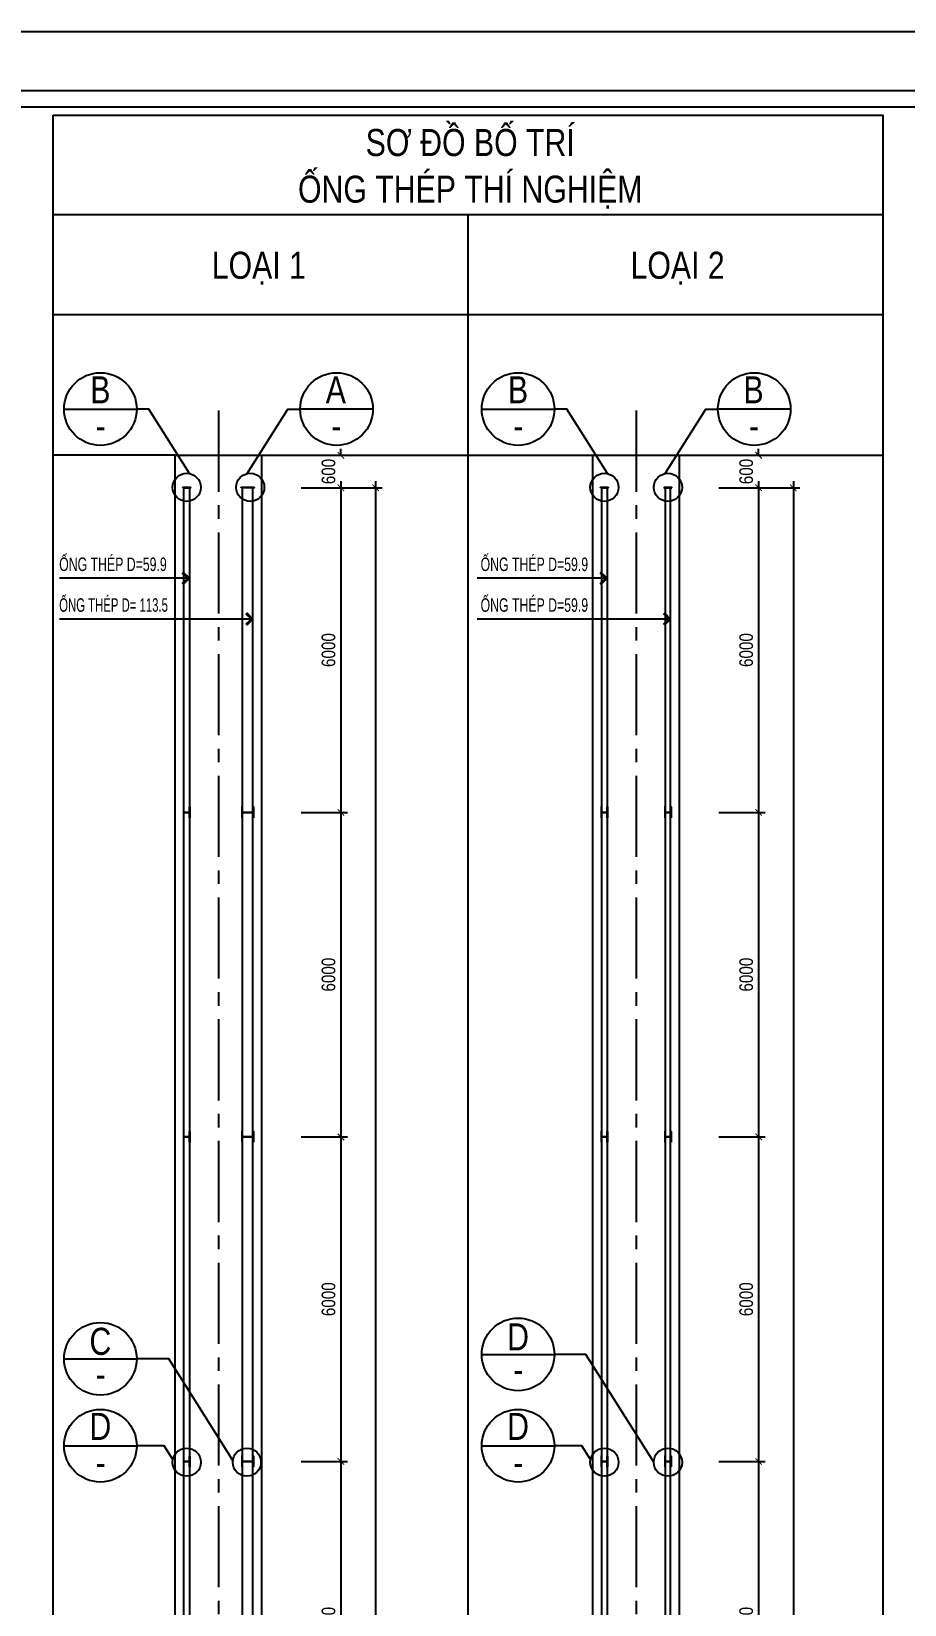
# Model space of a CAD drawing. Extents: x 171424 to 249266, y 74893 to 149166.
# Drawn here: x 200037 to 204070, y 110473 to 117743 of the extents above; entities that cross this region are included whole.
import ezdxf
from ezdxf.enums import TextEntityAlignment as Align

# ---------------------------------------------------------------- set-up
doc = ezdxf.new("R2010")
doc.units = 0
doc.header["$LTSCALE"] = 500
doc.header["$MEASUREMENT"] = 0
doc.header["$PDMODE"] = 3
doc.linetypes.add('CENTER2', pattern=[1.125, 0.75, -0.125, 0.125, -0.125])
doc.layers.get('0').update_dxf_attribs({"linetype": 'CONTINUOUS'})
doc.layers.get('DEFPOINTS').update_dxf_attribs({"linetype": 'CONTINUOUS'})
for name, color, linetype in [('01.CDC.AXIS', 160, 'CENTER2'), ('02.CDC.DIM', 1, 'CONTINUOUS'), ('03.CDC.BORDER', 3, 'CONTINUOUS'), ('06.CDC.TEXT', 2, 'CONTINUOUS'), ('10.CDC.HATCH', 9, 'CONTINUOUS'), ('11.CDC.NOTE', 8, 'CONTINUOUS'), ('CDC-KHUNGTEN', 7, 'CONTINUOUS'), ('CDC.10.HATCH', 9, 'CONTINUOUS')]:
    doc.layers.add(name, color=color, linetype=linetype)
doc.styles.add('ARIAL', font='arial.ttf', dxfattribs={"width": 0.8})
doc.dimstyles.new('DIM100-25', dxfattribs={"dimtxt": 63, "dimasz": 30, "dimexe": 30, "dimexo": 0, "dimgap": 25, "dimtad": 1, "dimdec": 0, "dimlfac": 4, "dimzin": 0, "dimdsep": 46, "dimtxsty": 'ARIAL', "dimblk": 'ARCHTICK', "dimblk1": 'ARCHTICK', "dimblk2": 'D', "dimcen": 0, "dimdle": 30, "dimclrd": 1, "dimclre": 1, "dimclrt": 2, "dimadec": 0, "dimazin": 0, "dimtfac": 1, "dimtdec": 0, "dimtix": 1, "dimtofl": 0, "dimtmove": 2, "dimatfit": 3, "dimldrblk": 'ARCHTICK', "dimfxl": 1, "dimtolj": 1, "dimtzin": 0, "dimarcsym": 0})

# ---------------------------------------------------------------- blocks, each defined once
blk = doc.blocks.new('_ArchTick')
at = {"color": 0, "linetype": 'ByBlock', "const_width": 0.15}
blk.add_lwpolyline([(-0.5, -0.5), (0.5, 0.5)], dxfattribs=at)
blk = doc.blocks.new('*D579')
at = {"layer": '02.CDC.DIM', "color": 1, "lineweight": -2, "transparency": 16777216}
for p, q in [((201466.5, 115664.2), (201466.5, 114104.2)), ((201282.3, 115634.2), (201496.5, 115634.2)), ((201282.3, 114134.2), (201496.5, 114134.2))]:
    blk.add_line(p, q, dxfattribs=at)
at = {"layer": 'DEFPOINTS', "color": 0, "transparency": 16777216}
for p in [(201282.3, 115634.2), (201282.3, 114134.2), (201466.5, 114134.2)]:
    blk.add_point(p, dxfattribs=at)
at = {"layer": '02.CDC.DIM', "color": 1, "lineweight": -2, "transparency": 16777216, "xscale": 30, "yscale": 30, "zscale": 30}
for p, rotation in [((201466.5, 115634.2), 90), ((201466.5, 114134.2), 270)]:
    blk.add_blockref('_ArchTick', p, dxfattribs=dict(at, rotation=rotation))
at = {"layer": '02.CDC.DIM', "color": 2, "transparency": 16777216, "insert": (201409.3, 114884.2), "char_height": 63, "attachment_point": 5, "rotation": 90, "style": 'ARIAL'}
blk.add_mtext('\\A1;6000', dxfattribs=at)
blk = doc.blocks.new('D')
at = {"layer": '02.CDC.DIM'}
for p, q in [((-50, -50), (50, 50)), ((-86.75, 0), (86.75, 0))]:
    blk.add_line(p, q, dxfattribs=at)
blk = doc.blocks.new('*D580')
at = {"layer": '02.CDC.DIM', "color": 1, "lineweight": -2, "transparency": 16777216}
for p, q in [((201282.3, 114134.2), (201496.5, 114134.2)), ((201466.5, 114164.2), (201466.5, 112604.2)), ((201282.3, 112634.2), (201496.5, 112634.2))]:
    blk.add_line(p, q, dxfattribs=at)
at = {"layer": 'DEFPOINTS', "color": 0, "transparency": 16777216}
for p in [(201282.3, 114134.2), (201282.3, 112634.2), (201466.5, 112634.2)]:
    blk.add_point(p, dxfattribs=at)
at = {"layer": '02.CDC.DIM', "color": 1, "lineweight": -2, "transparency": 16777216, "xscale": 30, "yscale": 30, "zscale": 30}
for p, rotation in [((201466.5, 114134.2), 90), ((201466.5, 112634.2), 270)]:
    blk.add_blockref('_ArchTick', p, dxfattribs=dict(at, rotation=rotation))
at = {"layer": '02.CDC.DIM', "color": 2, "transparency": 16777216, "insert": (201409.3, 113384.2), "char_height": 63, "attachment_point": 5, "rotation": 90, "style": 'ARIAL'}
blk.add_mtext('\\A1;6000', dxfattribs=at)
blk = doc.blocks.new('*D581')
at = {"layer": '02.CDC.DIM', "color": 1, "lineweight": -2, "transparency": 16777216}
for p, q in [((201282.3, 112634.2), (201496.5, 112634.2)), ((201466.5, 112664.2), (201466.5, 111104.2)), ((201282.3, 111134.2), (201496.5, 111134.2))]:
    blk.add_line(p, q, dxfattribs=at)
at = {"layer": 'DEFPOINTS', "color": 0, "transparency": 16777216}
for p in [(201282.3, 112634.2), (201282.3, 111134.2), (201466.5, 111134.2)]:
    blk.add_point(p, dxfattribs=at)
at = {"layer": '02.CDC.DIM', "color": 1, "lineweight": -2, "transparency": 16777216, "xscale": 30, "yscale": 30, "zscale": 30}
for p, rotation in [((201466.5, 112634.2), 90), ((201466.5, 111134.2), 270)]:
    blk.add_blockref('_ArchTick', p, dxfattribs=dict(at, rotation=rotation))
at = {"layer": '02.CDC.DIM', "color": 2, "transparency": 16777216, "insert": (201409.3, 111884.2), "char_height": 63, "attachment_point": 5, "rotation": 90, "style": 'ARIAL'}
blk.add_mtext('\\A1;6000', dxfattribs=at)
blk = doc.blocks.new('*D582')
at = {"layer": '02.CDC.DIM', "color": 1, "lineweight": -2, "transparency": 16777216}
for p, q in [((201466.5, 111164.2), (201466.5, 109604.2)), ((201282.3, 111134.2), (201496.5, 111134.2)), ((201282.3, 109634.2), (201496.5, 109634.2))]:
    blk.add_line(p, q, dxfattribs=at)
at = {"layer": 'DEFPOINTS', "color": 0, "transparency": 16777216}
for p in [(201282.3, 111134.2), (201282.3, 109634.2), (201466.5, 109634.2)]:
    blk.add_point(p, dxfattribs=at)
at = {"layer": '02.CDC.DIM', "color": 1, "lineweight": -2, "transparency": 16777216, "xscale": 30, "yscale": 30, "zscale": 30}
for p, rotation in [((201466.5, 111134.2), 90), ((201466.5, 109634.2), 270)]:
    blk.add_blockref('_ArchTick', p, dxfattribs=dict(at, rotation=rotation))
at = {"layer": '02.CDC.DIM', "color": 2, "transparency": 16777216, "insert": (201409.3, 110384.2), "char_height": 63, "attachment_point": 5, "rotation": 90, "style": 'ARIAL'}
blk.add_mtext('\\A1;6000', dxfattribs=at)
blk = doc.blocks.new('*D589')
at = {"layer": '02.CDC.DIM', "color": 1, "lineweight": -2, "transparency": 16777216}
for p, q in [((201626.9, 115664.2), (201626.9, 104579.2)), ((201282.3, 115634.2), (201656.9, 115634.2)), ((201282.3, 104609.2), (201656.9, 104609.2))]:
    blk.add_line(p, q, dxfattribs=at)
at = {"layer": 'DEFPOINTS', "color": 0, "transparency": 16777216}
for p in [(201282.3, 115634.2), (201282.3, 104609.2), (201626.9, 104609.2)]:
    blk.add_point(p, dxfattribs=at)
at = {"layer": '02.CDC.DIM', "color": 1, "lineweight": -2, "transparency": 16777216, "xscale": 30, "yscale": 30, "zscale": 30}
for p, rotation in [((201626.9, 115634.2), 90), ((201626.9, 104609.2), 270)]:
    blk.add_blockref('_ArchTick', p, dxfattribs=dict(at, rotation=rotation))
at = {"layer": '02.CDC.DIM', "color": 2, "transparency": 16777216, "insert": (201569.7, 110121.7), "char_height": 63, "attachment_point": 5, "rotation": 90, "style": 'ARIAL'}
blk.add_mtext('\\A1;44100', dxfattribs=at)
blk = doc.blocks.new('*D590')
at = {"layer": '02.CDC.DIM', "color": 1, "lineweight": -2, "transparency": 16777216}
for p, q in [((201466.5, 115784.2), (201466.5, 115814.2)), ((201282.3, 115784.2), (201496.5, 115784.2)), ((201282.3, 115634.2), (201496.5, 115634.2)), ((201466.5, 115634.2), (201466.5, 115604.2))]:
    blk.add_line(p, q, dxfattribs=at)
at = {"layer": 'DEFPOINTS', "color": 0, "transparency": 16777216}
for p in [(201282.3, 115784.2), (201466.5, 115784.2), (201282.3, 115634.2)]:
    blk.add_point(p, dxfattribs=at)
at = {"layer": '02.CDC.DIM', "color": 1, "lineweight": -2, "transparency": 16777216, "xscale": 30, "yscale": 30, "zscale": 30}
for p, rotation in [((201466.5, 115784.2), 270), ((201466.5, 115634.2), 90)]:
    blk.add_blockref('_ArchTick', p, dxfattribs=dict(at, rotation=rotation))
at = {"layer": '02.CDC.DIM', "color": 2, "transparency": 16777216, "insert": (201409.3, 115709.2), "char_height": 63, "attachment_point": 5, "rotation": 90, "style": 'ARIAL'}
blk.add_mtext('\\A1;600', dxfattribs=at)
blk = doc.blocks.new('*D594')
at = {"layer": '02.CDC.DIM', "color": 1, "lineweight": -2, "transparency": 16777216}
for p, q in [((203395.9, 115664.2), (203395.9, 114104.2)), ((203211.7, 115634.2), (203425.9, 115634.2)), ((203211.7, 114134.2), (203425.9, 114134.2))]:
    blk.add_line(p, q, dxfattribs=at)
at = {"layer": 'DEFPOINTS', "color": 0, "transparency": 16777216}
for p in [(203211.7, 115634.2), (203211.7, 114134.2), (203395.9, 114134.2)]:
    blk.add_point(p, dxfattribs=at)
at = {"layer": '02.CDC.DIM', "color": 1, "lineweight": -2, "transparency": 16777216, "xscale": 30, "yscale": 30, "zscale": 30}
for p, rotation in [((203395.9, 115634.2), 90), ((203395.9, 114134.2), 270)]:
    blk.add_blockref('_ArchTick', p, dxfattribs=dict(at, rotation=rotation))
at = {"layer": '02.CDC.DIM', "color": 2, "transparency": 16777216, "insert": (203338.7, 114884.2), "char_height": 63, "attachment_point": 5, "rotation": 90, "style": 'ARIAL'}
blk.add_mtext('\\A1;6000', dxfattribs=at)
blk = doc.blocks.new('*D595')
at = {"layer": '02.CDC.DIM', "color": 1, "lineweight": -2, "transparency": 16777216}
for p, q in [((203211.7, 114134.2), (203425.9, 114134.2)), ((203395.9, 114164.2), (203395.9, 112604.2)), ((203211.7, 112634.2), (203425.9, 112634.2))]:
    blk.add_line(p, q, dxfattribs=at)
at = {"layer": 'DEFPOINTS', "color": 0, "transparency": 16777216}
for p in [(203211.7, 114134.2), (203211.7, 112634.2), (203395.9, 112634.2)]:
    blk.add_point(p, dxfattribs=at)
at = {"layer": '02.CDC.DIM', "color": 1, "lineweight": -2, "transparency": 16777216, "xscale": 30, "yscale": 30, "zscale": 30}
for p, rotation in [((203395.9, 114134.2), 90), ((203395.9, 112634.2), 270)]:
    blk.add_blockref('_ArchTick', p, dxfattribs=dict(at, rotation=rotation))
at = {"layer": '02.CDC.DIM', "color": 2, "transparency": 16777216, "insert": (203338.7, 113384.2), "char_height": 63, "attachment_point": 5, "rotation": 90, "style": 'ARIAL'}
blk.add_mtext('\\A1;6000', dxfattribs=at)
blk = doc.blocks.new('*D596')
at = {"layer": '02.CDC.DIM', "color": 1, "lineweight": -2, "transparency": 16777216}
for p, q in [((203211.7, 112634.2), (203425.9, 112634.2)), ((203395.9, 112664.2), (203395.9, 111104.2)), ((203211.7, 111134.2), (203425.9, 111134.2))]:
    blk.add_line(p, q, dxfattribs=at)
at = {"layer": 'DEFPOINTS', "color": 0, "transparency": 16777216}
for p in [(203211.7, 112634.2), (203211.7, 111134.2), (203395.9, 111134.2)]:
    blk.add_point(p, dxfattribs=at)
at = {"layer": '02.CDC.DIM', "color": 1, "lineweight": -2, "transparency": 16777216, "xscale": 30, "yscale": 30, "zscale": 30}
for p, rotation in [((203395.9, 112634.2), 90), ((203395.9, 111134.2), 270)]:
    blk.add_blockref('_ArchTick', p, dxfattribs=dict(at, rotation=rotation))
at = {"layer": '02.CDC.DIM', "color": 2, "transparency": 16777216, "insert": (203338.7, 111884.2), "char_height": 63, "attachment_point": 5, "rotation": 90, "style": 'ARIAL'}
blk.add_mtext('\\A1;6000', dxfattribs=at)
blk = doc.blocks.new('*D597')
at = {"layer": '02.CDC.DIM', "color": 1, "lineweight": -2, "transparency": 16777216}
for p, q in [((203395.9, 111164.2), (203395.9, 109604.2)), ((203211.7, 111134.2), (203425.9, 111134.2)), ((203211.7, 109634.2), (203425.9, 109634.2))]:
    blk.add_line(p, q, dxfattribs=at)
at = {"layer": 'DEFPOINTS', "color": 0, "transparency": 16777216}
for p in [(203211.7, 111134.2), (203211.7, 109634.2), (203395.9, 109634.2)]:
    blk.add_point(p, dxfattribs=at)
at = {"layer": '02.CDC.DIM', "color": 1, "lineweight": -2, "transparency": 16777216, "xscale": 30, "yscale": 30, "zscale": 30}
for p, rotation in [((203395.9, 111134.2), 90), ((203395.9, 109634.2), 270)]:
    blk.add_blockref('_ArchTick', p, dxfattribs=dict(at, rotation=rotation))
at = {"layer": '02.CDC.DIM', "color": 2, "transparency": 16777216, "insert": (203338.7, 110384.2), "char_height": 63, "attachment_point": 5, "rotation": 90, "style": 'ARIAL'}
blk.add_mtext('\\A1;6000', dxfattribs=at)
blk = doc.blocks.new('*D603')
at = {"layer": '02.CDC.DIM', "color": 1, "lineweight": -2, "transparency": 16777216}
for p, q in [((203556.3, 115664.2), (203556.3, 104329.2)), ((203211.7, 115634.2), (203586.3, 115634.2)), ((203211.7, 104359.2), (203586.3, 104359.2))]:
    blk.add_line(p, q, dxfattribs=at)
at = {"layer": 'DEFPOINTS', "color": 0, "transparency": 16777216}
for p in [(203211.7, 115634.2), (203211.7, 104359.2), (203556.3, 104359.2)]:
    blk.add_point(p, dxfattribs=at)
at = {"layer": '02.CDC.DIM', "color": 1, "lineweight": -2, "transparency": 16777216, "xscale": 30, "yscale": 30, "zscale": 30}
for p, rotation in [((203556.3, 115634.2), 90), ((203556.3, 104359.2), 270)]:
    blk.add_blockref('_ArchTick', p, dxfattribs=dict(at, rotation=rotation))
at = {"layer": '02.CDC.DIM', "color": 2, "transparency": 16777216, "insert": (203499.1, 109996.7), "char_height": 63, "attachment_point": 5, "rotation": 90, "style": 'ARIAL'}
blk.add_mtext('\\A1;45100', dxfattribs=at)
blk = doc.blocks.new('*D604')
at = {"layer": '02.CDC.DIM', "color": 1, "lineweight": -2, "transparency": 16777216}
for p, q in [((203395.9, 115784.2), (203395.9, 115814.2)), ((203211.7, 115784.2), (203425.9, 115784.2)), ((203211.7, 115634.2), (203425.9, 115634.2)), ((203395.9, 115634.2), (203395.9, 115604.2))]:
    blk.add_line(p, q, dxfattribs=at)
at = {"layer": 'DEFPOINTS', "color": 0, "transparency": 16777216}
for p in [(203211.7, 115784.2), (203395.9, 115784.2), (203211.7, 115634.2)]:
    blk.add_point(p, dxfattribs=at)
at = {"layer": '02.CDC.DIM', "color": 1, "lineweight": -2, "transparency": 16777216, "xscale": 30, "yscale": 30, "zscale": 30}
for p, rotation in [((203395.9, 115784.2), 270), ((203395.9, 115634.2), 90)]:
    blk.add_blockref('_ArchTick', p, dxfattribs=dict(at, rotation=rotation))
at = {"layer": '02.CDC.DIM', "color": 2, "transparency": 16777216, "insert": (203338.7, 115709.2), "char_height": 63, "attachment_point": 5, "rotation": 90, "style": 'ARIAL'}
blk.add_mtext('\\A1;600', dxfattribs=at)
blk = doc.blocks.new('KHUNG A1')
at = {"layer": 'CDC-KHUNGTEN'}
blk.add_lwpolyline([(10366.22, 712.17), (10366.22, 1278.17), (9655.22, 1278.17), (9655.22, 712.17)], close=True, dxfattribs=at)
at = {"layer": 'CDC.10.HATCH', "color": 8}
blk.add_lwpolyline([(9652.22, 709.17), (10447.22, 709.17), (10447.22, 1281.17), (9652.22, 1281.17)], close=True, dxfattribs=at)
at = {"layer": 'DEFPOINTS', "color": 1}
blk.add_lwpolyline([(9617.22, 698.17), (9617.22, 1292.17), (10458.22, 1292.17), (10458.22, 698.17), (9617.22, 698.17)], close=True, dxfattribs=at)

msp = doc.modelspace()

# ---------------------------------------------------------------- linework, layer by layer
at = {"layer": '01.CDC.AXIS'}
for p, q in [((200900.87, 115990.67), (200900.87, 104219.24)), ((202830.28, 115990.67), (202830.28, 104219.24))]:
    msp.add_line(p, q, dxfattribs=at)
at = {"layer": '03.CDC.BORDER'}
for p, q in [((203969.73, 116895.41), (200137.2, 116895.41)), ((202053.46, 116895.41), (202053.46, 103255.83)), ((200137.2, 116435.41), (203969.73, 116435.41)), ((200700.87, 115784.24), (200137.2, 115784.24)), ((201100.87, 115784.24), (202053.46, 115784.24)), ((202053.46, 115784.24), (202630.28, 115784.24)), ((203030.28, 115784.24), (203969.73, 115784.24)), ((200736.61, 115636.16), (200771.61, 115636.16)), ((200771.61, 115636.16), (200736.61, 115636.16)), ((201065.13, 115636.16), (201005.13, 115636.16)), ((202666.02, 115636.16), (202701.02, 115636.16)), ((202701.02, 115636.16), (202666.02, 115636.16)), ((202994.54, 115636.16), (202959.54, 115636.16)), ((202959.54, 115636.16), (202994.54, 115636.16))]:
    msp.add_line(p, q, dxfattribs=at)
for points in [[(200137.2, 117355.41), (203969.73, 117355.41), (203969.73, 103255.83), (200137.2, 103255.83)], [(200736.61, 115634.24), (200736.61, 115636.16), (200771.61, 115636.16), (200771.61, 115634.24)], [(200741.61, 115634.24), (200766.61, 115634.24), (200766.61, 114134.24), (200741.61, 114134.24)], [(201005.13, 115634.24), (201005.13, 115636.16), (201065.13, 115636.16), (201065.13, 115634.24)], [(201060.13, 115634.24), (201010.13, 115634.24), (201010.13, 114134.24), (201060.13, 114134.24)], [(202666.02, 115634.24), (202666.02, 115636.16), (202701.02, 115636.16), (202701.02, 115634.24)], [(202671.02, 115634.24), (202696.02, 115634.24), (202696.02, 114134.24), (202671.02, 114134.24)], [(202994.54, 115634.24), (202994.54, 115636.16), (202959.54, 115636.16), (202959.54, 115634.24)], [(202989.54, 115634.24), (202964.54, 115634.24), (202964.54, 114134.24), (202989.54, 114134.24)], [(200739.69, 114109.32), (200741.61, 114109.32), (200741.61, 114159.17), (200739.69, 114159.17)], [(200741.61, 114134.24), (200766.61, 114134.24), (200766.61, 112634.24), (200741.61, 112634.24)], [(200768.53, 114109.32), (200766.61, 114109.32), (200766.61, 114159.17), (200768.53, 114159.17)], [(201008.21, 114109.32), (201010.13, 114109.32), (201010.13, 114159.17), (201008.21, 114159.17)], [(201060.13, 114134.24), (201010.13, 114134.24), (201010.13, 112634.24), (201060.13, 112634.24)], [(201062.05, 114109.32), (201060.13, 114109.32), (201060.13, 114159.17), (201062.05, 114159.17)], [(202669.1, 114109.32), (202671.02, 114109.32), (202671.02, 114159.17), (202669.1, 114159.17)], [(202671.02, 114134.24), (202696.02, 114134.24), (202696.02, 112634.24), (202671.02, 112634.24)], [(202697.94, 114109.32), (202696.02, 114109.32), (202696.02, 114159.17), (202697.94, 114159.17)], [(202962.62, 114109.32), (202964.54, 114109.32), (202964.54, 114159.17), (202962.62, 114159.17)], [(202989.54, 114134.24), (202964.54, 114134.24), (202964.54, 112634.24), (202989.54, 112634.24)], [(202991.46, 114109.32), (202989.54, 114109.32), (202989.54, 114159.17), (202991.46, 114159.17)], [(200739.69, 112609.32), (200741.61, 112609.32), (200741.61, 112659.17), (200739.69, 112659.17)], [(200741.61, 112634.24), (200766.61, 112634.24), (200766.61, 111134.24), (200741.61, 111134.24)], [(200768.53, 112609.32), (200766.61, 112609.32), (200766.61, 112659.17), (200768.53, 112659.17)], [(201008.21, 112609.32), (201010.13, 112609.32), (201010.13, 112659.17), (201008.21, 112659.17)], [(201060.13, 112634.24), (201010.13, 112634.24), (201010.13, 111134.24), (201060.13, 111134.24)], [(201062.05, 112609.32), (201060.13, 112609.32), (201060.13, 112659.17), (201062.05, 112659.17)], [(202669.1, 112609.32), (202671.02, 112609.32), (202671.02, 112659.17), (202669.1, 112659.17)], [(202671.02, 112634.24), (202696.02, 112634.24), (202696.02, 111134.24), (202671.02, 111134.24)], [(202697.94, 112609.32), (202696.02, 112609.32), (202696.02, 112659.17), (202697.94, 112659.17)], [(202962.62, 112609.32), (202964.54, 112609.32), (202964.54, 112659.17), (202962.62, 112659.17)], [(202989.54, 112634.24), (202964.54, 112634.24), (202964.54, 111134.24), (202989.54, 111134.24)], [(202991.46, 112609.32), (202989.54, 112609.32), (202989.54, 112659.17), (202991.46, 112659.17)], [(200739.69, 111109.32), (200741.61, 111109.32), (200741.61, 111159.17), (200739.69, 111159.17)], [(200768.53, 111109.32), (200766.61, 111109.32), (200766.61, 111159.17), (200768.53, 111159.17)], [(201008.21, 111109.32), (201010.13, 111109.32), (201010.13, 111159.17), (201008.21, 111159.17)], [(201062.05, 111109.32), (201060.13, 111109.32), (201060.13, 111159.17), (201062.05, 111159.17)], [(202669.1, 111109.32), (202671.02, 111109.32), (202671.02, 111159.17), (202669.1, 111159.17)], [(202697.94, 111109.32), (202696.02, 111109.32), (202696.02, 111159.17), (202697.94, 111159.17)], [(202962.62, 111109.32), (202964.54, 111109.32), (202964.54, 111159.17), (202962.62, 111159.17)], [(202991.46, 111109.32), (202989.54, 111109.32), (202989.54, 111159.17), (202991.46, 111159.17)], [(200741.61, 111134.24), (200766.61, 111134.24), (200766.61, 109634.24), (200741.61, 109634.24)], [(201060.13, 111134.24), (201010.13, 111134.24), (201010.13, 109634.24), (201060.13, 109634.24)], [(202671.02, 111134.24), (202696.02, 111134.24), (202696.02, 109634.24), (202671.02, 109634.24)], [(202989.54, 111134.24), (202964.54, 111134.24), (202964.54, 109634.24), (202989.54, 109634.24)]]:
    msp.add_lwpolyline(points, close=True, dxfattribs=at)
at = {"layer": '10.CDC.HATCH'}
for p, q in [((200700.87, 104334.24), (200700.87, 115784.24)), ((200700.87, 115784.24), (201100.87, 115784.24)), ((201100.87, 104334.24), (201100.87, 115784.24)), ((202630.28, 104334.24), (202630.28, 115784.24)), ((202630.28, 115784.24), (203030.28, 115784.24)), ((203030.28, 104334.24), (203030.28, 115784.24))]:
    msp.add_line(p, q, dxfattribs=at)
at = {"layer": '11.CDC.NOTE'}
for p, q in [((200187.67, 115997.88), (200523.09, 115997.88)), ((201614.06, 115997.88), (201278.65, 115997.88)), ((202117.09, 115997.88), (202452.5, 115997.88)), ((203543.47, 115997.88), (203208.06, 115997.88)), ((200187.67, 111608.66), (200523.09, 111608.66)), ((202117.09, 111629.27), (202452.5, 111629.27)), ((200187.67, 111207.29), (200523.09, 111207.29)), ((202117.09, 111207.29), (202452.5, 111207.29))]:
    msp.add_line(p, q, dxfattribs=at)
for points in [[(200767.67, 115699.84), (200579.88, 115997.88), (200523.09, 115997.88)], [(201034.07, 115699.84), (201221.86, 115997.88), (201278.65, 115997.88)], [(202697.08, 115699.84), (202509.29, 115997.88), (202452.5, 115997.88)], [(202963.48, 115699.84), (203151.27, 115997.88), (203208.06, 115997.88)], [(200766.61, 115216.05), (200739.88, 115242.78), (200735.42, 115238.32), (200760.31, 115216.05), (200735.42, 115193.78), (200739.88, 115189.32), (200766.61, 115216.05), (200766.61, 115216.05), (200166.76, 115216.05)], [(202696.02, 115216.05), (202669.29, 115242.78), (202664.84, 115238.32), (202689.72, 115216.05), (202664.84, 115193.78), (202669.29, 115189.32), (202696.02, 115216.05), (202696.02, 115216.05), (202096.18, 115216.05)], [(201060.13, 115027.65), (201033.4, 115054.38), (201028.95, 115049.92), (201053.83, 115027.65), (201028.95, 115005.38), (201033.4, 115000.92), (201060.13, 115027.65), (201060.13, 115027.65), (200166.76, 115027.65)], [(202989.54, 115027.65), (202962.81, 115054.38), (202958.36, 115049.92), (202983.24, 115027.65), (202958.36, 115005.38), (202962.81, 115000.92), (202989.54, 115027.65), (202989.54, 115027.65), (202096.18, 115027.65)], [(200967.58, 111139.53), (200672, 111608.66), (200523.09, 111608.66)], [(202911.94, 111131.12), (202598.06, 111629.27), (202452.5, 111629.27)], [(200690.06, 111142.84), (200649.45, 111207.29), (200523.09, 111207.29)], [(202619.48, 111142.84), (202578.86, 111207.29), (202452.5, 111207.29)]]:
    msp.add_lwpolyline(points, dxfattribs=at)
for centre, radius in [((200355.38, 115997.88), 167.71), ((201446.36, 115997.88), 167.71), ((202284.79, 115997.88), 167.71), ((203375.77, 115997.88), 167.71), ((200754.11, 115636.16), 65.11), ((201047.63, 115636.16), 65.11), ((202683.52, 115636.16), 65.11), ((202977.04, 115636.16), 65.11), ((200355.38, 111608.66), 167.71), ((202284.79, 111629.27), 167.71), ((200355.38, 111207.29), 167.71), ((202284.79, 111207.29), 167.71), ((200754.11, 111131.12), 65.11), ((201032.14, 111131.12), 65.11), ((202683.52, 111131.12), 65.11), ((202977.04, 111131.12), 65.11)]:
    msp.add_circle(centre, radius, dxfattribs=at)

# ---------------------------------------------------------------- block references
at = {"xscale": 25, "yscale": 25, "zscale": 25}
msp.add_blockref('KHUNG A1', (-46482.15, 85438.58), dxfattribs=at)

# ---------------------------------------------------------------- texts
at = {"layer": '06.CDC.TEXT', "style": 'ARIAL', "width": 0.8}
for s, p in [('SƠ ĐỒ BỐ TRÍ', (202063.72, 117167.3)), ('ỐNG THÉP THÍ NGHIỆM', (202063.72, 116951.57)), ('LOẠI 1', (201087.34, 116599.96)), ('LOẠI 2', (203021.67, 116599.96))]:
    msp.add_text(s, height=125, dxfattribs=at).set_placement(p, align=Align.CENTER)
for s, p in [('B', (200355.38, 116087.07)), ('A', (201443.09, 116087.07)), ('B', (202284.79, 116087.07)), ('B', (203372.5, 116087.07)), ('-', (200356.98, 115920.87)), ('-', (201444.68, 115920.87)), ('-', (202286.39, 115920.87)), ('-', (203374.09, 115920.87)), ('C', (200355.38, 111689.74)), ('D', (202284.79, 111710.35)), ('-', (200356.83, 111538.64)), ('-', (202286.25, 111559.26)), ('D', (200355.38, 111296.48)), ('D', (202284.79, 111296.48)), ('-', (200356.98, 111130.27)), ('-', (202286.39, 111130.27))]:
    msp.add_text(s, height=125, dxfattribs=at).set_placement(p, align=Align.MIDDLE_CENTER)
at = {"layer": '06.CDC.TEXT', "style": 'ARIAL'}
for s, width, p in [('ỐNG THÉP D=59.9', 0.65, (200165.22, 115249.37)), ('ỐNG THÉP D=59.9', 0.65, (202111.59, 115249.37)), ('ỐNG THÉP D= 113.5', 0.6, (200165.22, 115060.97)), ('ỐNG THÉP D=59.9', 0.65, (202111.59, 115060.97))]:
    msp.add_text(s, height=62.5, dxfattribs=dict(at, width=width)).set_placement(p)

# ---------------------------------------------------------------- dimensions: what is measured, and where the dimension line sits
at = {"layer": '02.CDC.DIM'}
for base, p1, p2, picture, middle in [((201466.5, 115784.24), (201282.28, 115634.24), (201282.28, 115784.24), '*D590', (201409.33, 115709.24)), ((203395.91, 115784.24), (203211.69, 115634.24), (203211.69, 115784.24), '*D604', (203338.74, 115709.24)), ((201466.5, 114134.24), (201282.28, 115634.24), (201282.28, 114134.24), '*D579', (201409.33, 114884.24)), ((201626.88, 104609.24), (201282.28, 115634.24), (201282.28, 104609.24), '*D589', (201569.71, 110121.74)), ((203395.91, 114134.24), (203211.69, 115634.24), (203211.69, 114134.24), '*D594', (203338.74, 114884.24)), ((203556.29, 104359.24), (203211.69, 115634.24), (203211.69, 104359.24), '*D603', (203499.13, 109996.74)), ((201466.5, 112634.24), (201282.28, 114134.24), (201282.28, 112634.24), '*D580', (201409.33, 113384.24)), ((203395.91, 112634.24), (203211.69, 114134.24), (203211.69, 112634.24), '*D595', (203338.74, 113384.24)), ((201466.5, 111134.24), (201282.28, 112634.24), (201282.28, 111134.24), '*D581', (201409.33, 111884.24)), ((203395.91, 111134.24), (203211.69, 112634.24), (203211.69, 111134.24), '*D596', (203338.74, 111884.24)), ((201466.5, 109634.24), (201282.28, 111134.24), (201282.28, 109634.24), '*D582', (201409.33, 110384.24)), ((203395.91, 109634.24), (203211.69, 111134.24), (203211.69, 109634.24), '*D597', (203338.74, 110384.24))]:
    dim = msp.add_linear_dim(base=base, p1=p1, p2=p2, angle=90, dimstyle='DIM100-25', dxfattribs=at)
    dim.commit()
    dim.dimension.update_dxf_attribs({"geometry": picture, "text_midpoint": middle})

doc.saveas('drawing.dxf')
